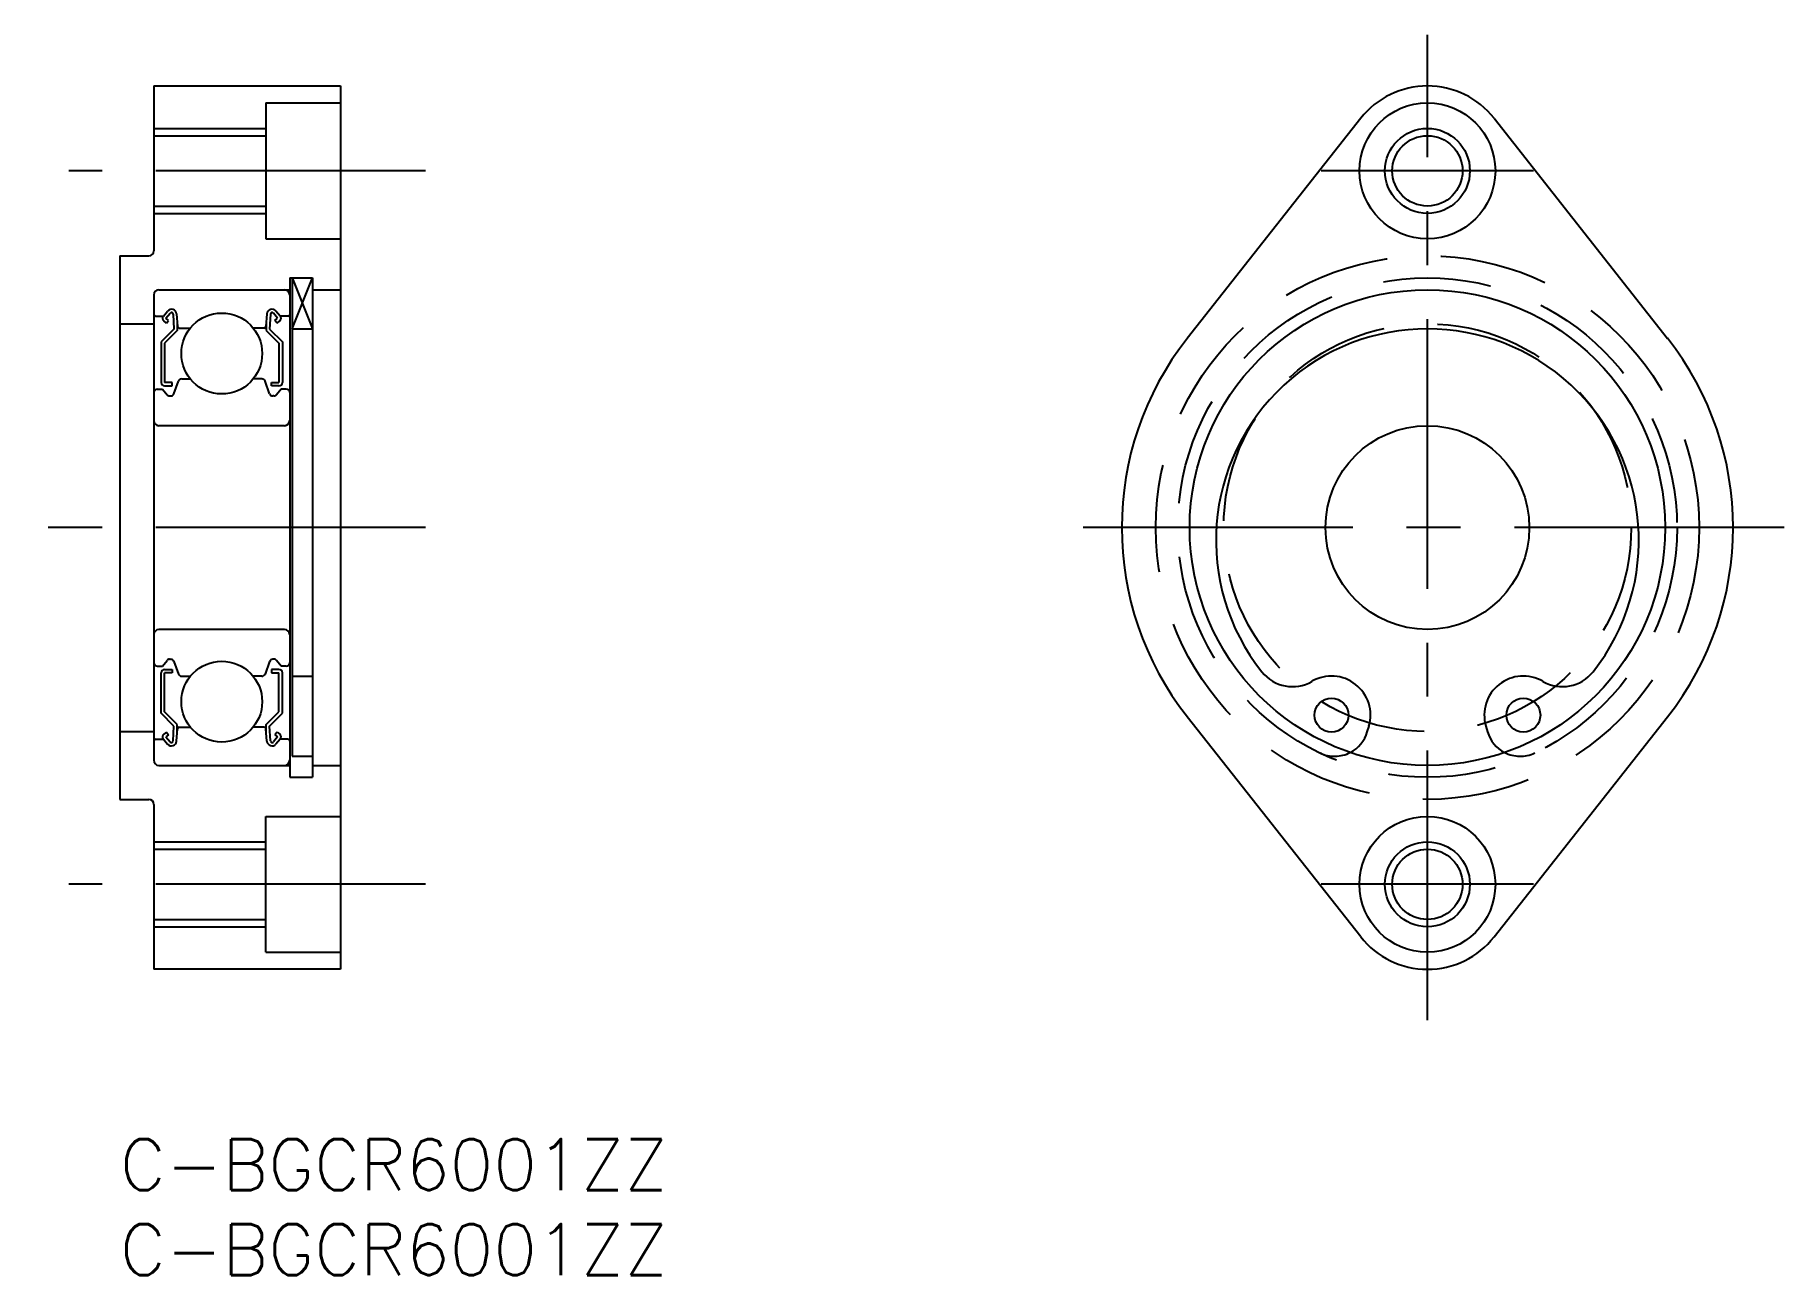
# Model space of a CAD drawing. Extents: x -5 to 98, y -8 to 65.
import ezdxf

# ---------------------------------------------------------------- set-up
doc = ezdxf.new("R2010")
doc.units = 0
doc.header["$LTSCALE"] = 0.5
doc.linetypes.add('CENTER', pattern=[50.8, 31.75, -6.35, 6.35, -6.35])
doc.linetypes.add('DASHED', pattern=[19.05, 12.7, -6.35])
for name, color, linetype in [('MSM_CENTER', 1, 'CENTER'), ('MSM_CONTINUOUS', 7, 'CONTINUOUS'), ('MSM_DASHED', 4, 'DASHED'), ('MSM_NARROW', 5, 'CONTINUOUS'), ('MSM_PART_NUMBER', 7, 'CONTINUOUS')]:
    doc.layers.add(name, color=color, linetype=linetype)
doc.styles.get("Standard").update_dxf_attribs({"font": 'txt.shx', "height": 3, "bigfont": 'bigfont.shx'})

# ---------------------------------------------------------------- blocks, each defined once
blk = doc.blocks.new('*U30')
at = {"layer": 'MSM_PART_NUMBER'}
blk.add_text('C-BGCR6001ZZ', height=3, dxfattribs=at).set_placement((0, -3))
blk = doc.blocks.new('*U31')
at = {"layer": 'MSM_PART_NUMBER'}
blk.add_text('C-BGCR6001ZZ', height=3, dxfattribs=at).set_placement((0, -8))

msp = doc.modelspace()

# ---------------------------------------------------------------- linework, layer by layer
at = {"layer": 'MSM_CENTER'}
for p, q in [((77, 7), (77, 65)), ((18, 57), (-3, 57)), ((83.25, 57), (70.75, 57)), ((18, 36), (-5, 36)), ((98, 36), (56, 36)), ((18, 15), (-3, 15)), ((83.25, 15), (70.75, 15))]:
    msp.add_line(p, q, dxfattribs=at)
at = {"layer": 'MSM_CONTINUOUS'}
for p, q in [((2, 62), (13, 62)), ((2, 62), (2, 52.3)), ((13, 62), (13, 10)), ((8.6, 61), (13, 61)), ((8.6, 61), (8.6, 53)), ((73.07, 60.1), (62.86, 47.14)), ((80.93, 60.1), (91.14, 47.14)), ((2, 59.07), (8.6, 59.07)), ((2, 54.93), (8.6, 54.93)), ((8.6, 53), (13, 53)), ((0, 52), (0, 20)), ((0, 52), (1.7, 52)), ((10, 50.7), (11.35, 50.7)), ((10, 50.7), (10, 21.3)), ((10.15, 50.7), (10.15, 22.54)), ((11.35, 50.7), (11.35, 21.3)), ((2, 49.7), (2, 22.3)), ((2.3, 50), (10, 50)), ((11.35, 50), (13, 50)), ((2.1, 48.45), (2.56, 48.45)), ((2.56, 48.45), (2.81, 48.75)), ((2.71, 48.32), (2.96, 48.62)), ((3.14, 48.56), (3.18, 47.68)), ((3.34, 48.58), (3.4, 47.84)), ((8.66, 48.58), (8.6, 47.84)), ((8.86, 48.56), (8.82, 47.68)), ((9.29, 48.32), (9.04, 48.62)), ((9.44, 48.45), (9.19, 48.75)), ((9.9, 48.45), (9.44, 48.45)), ((0, 48), (2, 48)), ((3.18, 47.68), (2.43, 46.93)), ((2.74, 48.04), (2.58, 48.17)), ((3.38, 47.6), (2.63, 46.85)), ((2.87, 48.19), (2.71, 48.32)), ((2.74, 48.04), (2.87, 48.19)), ((3.38, 48.07), (3.38, 47.6)), ((3.5, 47.75), (4.15, 47.75)), ((8.5, 47.75), (7.85, 47.75)), ((8.62, 48.07), (8.62, 47.6)), ((8.62, 47.6), (9.37, 46.85)), ((8.82, 47.68), (9.57, 46.93)), ((9.13, 48.19), (9.29, 48.32)), ((9.26, 48.04), (9.13, 48.19)), ((9.26, 48.04), (9.42, 48.17)), ((10.15, 47.7, -0.7), (11.35, 47.7, -0.7)), ((2.43, 46.93), (2.43, 44.55)), ((2.63, 46.85), (2.63, 44.55)), ((9.37, 46.85), (9.37, 44.55)), ((9.57, 46.93), (9.57, 44.55)), ((3.08, 44.55), (2.63, 44.55)), ((2.63, 44.35), (3.08, 44.35)), ((3.08, 44.35), (3.08, 44.55)), ((3.18, 43.88), (3.45, 44.62)), ((3.64, 44.75), (4.15, 44.75)), ((8.36, 44.75), (7.85, 44.75)), ((8.82, 43.88), (8.55, 44.62)), ((8.92, 44.55), (9.37, 44.55)), ((8.92, 44.35), (8.92, 44.55)), ((9.37, 44.35), (8.92, 44.35)), ((2.2, 44.15), (2.5, 44.15)), ((2.5, 44.15), (2.78, 43.82)), ((2.93, 43.75), (2.99, 43.75)), ((9.07, 43.75), (9.01, 43.75)), ((9.5, 44.15), (9.22, 43.82)), ((9.8, 44.15), (9.5, 44.15)), ((9.7, 42), (2.3, 42)), ((9.7, 30), (2.3, 30)), ((2.2, 27.85), (2.5, 27.85)), ((2.5, 27.85), (2.78, 28.18)), ((2.93, 28.25), (2.99, 28.25)), ((3.18, 28.12), (3.45, 27.38)), ((8.82, 28.12), (8.55, 27.38)), ((9.07, 28.25), (9.01, 28.25)), ((9.5, 27.85), (9.22, 28.18)), ((9.8, 27.85), (9.5, 27.85)), ((2.43, 25.07), (2.43, 27.45)), ((2.63, 27.65), (3.08, 27.65)), ((2.63, 25.15), (2.63, 27.45)), ((3.08, 27.45), (2.63, 27.45)), ((3.08, 27.65), (3.08, 27.45)), ((3.64, 27.25), (4.15, 27.25)), ((8.36, 27.25), (7.85, 27.25)), ((9.37, 27.65), (8.92, 27.65)), ((8.92, 27.65), (8.92, 27.45)), ((8.92, 27.45), (9.37, 27.45)), ((9.37, 25.15), (9.37, 27.45)), ((9.57, 25.07), (9.57, 27.45)), ((10.15, 27.26, -0.7), (11.35, 27.26, -0.7)), ((3.18, 24.32), (2.43, 25.07)), ((3.38, 24.4), (2.63, 25.15)), ((8.62, 24.4), (9.37, 25.15)), ((8.82, 24.32), (9.57, 25.07)), ((73.07, 11.9), (62.86, 24.86)), ((80.93, 11.9), (91.14, 24.86)), ((0, 24), (2, 24)), ((2.74, 23.96), (2.58, 23.83)), ((2.87, 23.81), (2.71, 23.68)), ((2.74, 23.96), (2.87, 23.81)), ((3.14, 23.44), (3.18, 24.32)), ((3.34, 23.42), (3.4, 24.16)), ((3.38, 23.93), (3.38, 24.4)), ((3.5, 24.25), (4.15, 24.25)), ((8.5, 24.25), (7.85, 24.25)), ((8.66, 23.42), (8.6, 24.16)), ((8.62, 23.93), (8.62, 24.4)), ((8.86, 23.44), (8.82, 24.32)), ((9.26, 23.96), (9.13, 23.81)), ((9.13, 23.81), (9.29, 23.68)), ((9.26, 23.96), (9.42, 23.83)), ((73.46, 23.97), (73.56, 24.31)), ((80.44, 24.31), (80.54, 23.97)), ((2.1, 23.55), (2.56, 23.55)), ((2.56, 23.55), (2.81, 23.25)), ((2.71, 23.68), (2.96, 23.38)), ((9.29, 23.68), (9.04, 23.38)), ((9.44, 23.55), (9.19, 23.25)), ((9.9, 23.55), (9.44, 23.55)), ((2.3, 22), (10, 22)), ((10.15, 22.54, -0.7), (11.35, 22.54, -0.7)), ((11.35, 22), (13, 22)), ((10, 21.3), (11.35, 21.3)), ((0, 20), (1.7, 20)), ((2, 19.7), (2, 10)), ((8.6, 19), (13, 19)), ((8.6, 11), (8.6, 19)), ((2, 17.07), (8.6, 17.07)), ((2, 12.93), (8.6, 12.93)), ((8.6, 11), (13, 11)), ((13, 10), (2, 10))]:
    msp.add_line(p, q, dxfattribs=at)
for centre, radius in [((77, 57), 4), ((77, 57), 2.07), ((77, 36), 14), ((6, 46.25), 2.38), ((77, 36), 6), ((6, 25.75), 2.38), ((71.35, 24.96), 1), ((82.65, 24.96), 1), ((77, 15), 4), ((77, 15), 2.07)]:
    msp.add_circle(centre, radius, dxfattribs=at)
for centre, radius, start, end in [((77, 57), 5, 38.2466, 141.7534), ((1.7, 52.3), 0.3, 270, 0), ((2.3, 49.7), 0.3, 90, 180), ((9.7, 49.7), 0.3, 0, 90), ((2.1, 48.55), 0.1, 180, 270), ((2.71, 48.32), 0.2, 140.002, 230.0863), ((3.04, 48.55), 0.3, 4.9968, 140.002), ((3.04, 48.56), 0.1, 2.8198, 140.0022), ((8.96, 48.55), 0.3, 39.998, 175.0032), ((8.96, 48.56), 0.1, 39.9978, 177.1802), ((9.29, 48.32), 0.2, 309.9137, 39.998), ((9.9, 48.55), 0.1, 270, 0), ((3.5, 47.85), 0.1, 184.9968, 269.9991), ((8.5, 47.85), 0.1, 270.0009, 355.0032), ((77, 35.25), 12.45, 321.589, 218.411), ((77, 36), 18, 141.7534, 218.2466), ((77, 36), 18, 321.7534, 38.2466), ((2.63, 44.55), 0.2, 180, 270), ((3.64, 44.55), 0.2, 90, 159.9916), ((8.36, 44.55), 0.2, 20.0084, 90), ((9.37, 44.55), 0.2, 270, 0), ((2.2, 43.95), 0.2, 90, 180), ((2.93, 43.95), 0.2, 219.9952, 270), ((2.99, 43.95), 0.2, 270, 339.9916), ((9.01, 43.95), 0.2, 200.0084, 270), ((9.07, 43.95), 0.2, 270, 320.0048), ((9.8, 43.95), 0.2, 0, 90), ((2.3, 42.3), 0.3, 180, 270), ((9.7, 42.3), 0.3, 270, 0), ((2.3, 29.7), 0.3, 90, 180), ((9.7, 29.7), 0.3, 0, 90), ((2.2, 28.05), 0.2, 180, 270), ((2.93, 28.05), 0.2, 90, 140.0048), ((2.99, 28.05), 0.2, 20.0084, 90), ((9.01, 28.05), 0.2, 90, 159.9916), ((9.07, 28.05), 0.2, 39.9952, 90), ((9.8, 28.05), 0.2, 270, 0), ((2.63, 27.45), 0.2, 90, 180), ((3.64, 27.45), 0.2, 200.0084, 270), ((8.36, 27.45), 0.2, 270, 339.9916), ((9.37, 27.45), 0.2, 0, 90), ((69.05, 28.94), 2.3, 218.411, 300.0471), ((71.35, 24.96), 2.3, 343.5829, 120.0471), ((82.65, 24.96), 2.3, 59.9529, 196.4171), ((84.95, 28.94), 2.3, 239.9529, 321.589), ((2.71, 23.68), 0.2, 129.9137, 219.998), ((3.5, 24.15), 0.1, 90.0009, 175.0032), ((8.5, 24.15), 0.1, 4.9968, 89.9991), ((9.29, 23.68), 0.2, 320.002, 50.0863), ((71.54, 24.54), 2, 297.3274, 343.5829), ((82.46, 24.54), 2, 196.4171, 242.6726), ((2.1, 23.45), 0.1, 90, 180), ((3.04, 23.45), 0.3, 219.998, 355.0032), ((3.04, 23.44), 0.1, 219.9978, 357.1802), ((8.96, 23.45), 0.3, 184.9968, 320.002), ((8.96, 23.44), 0.1, 182.8198, 320.0022), ((9.9, 23.45), 0.1, 0, 90), ((2.3, 22.3), 0.3, 180, 270), ((9.7, 22.3), 0.3, 270, 0), ((1.7, 19.7), 0.3, 0, 90), ((77, 15), 5, 218.2466, 321.7534)]:
    msp.add_arc(centre, radius, start, end, dxfattribs=at)
at = {"layer": 'MSM_DASHED'}
for radius in [16, 14.7, 12]:
    msp.add_circle((77, 36), radius, dxfattribs=at)
for centre, start, end in [((71.54, 24.54), 244.5222, 297.3274), ((82.46, 24.54), 242.6726, 295.4778)]:
    msp.add_arc(centre, 2, start, end, dxfattribs=at)
at = {"layer": 'MSM_NARROW'}
for p, q in [((2, 59.5), (8.6, 59.5)), ((2, 54.5), (8.6, 54.5)), ((10.15, 50.7), (11.35, 47.7, -0.7)), ((10.15, 47.7, -0.7), (11.35, 50.7)), ((2, 17.5), (8.6, 17.5)), ((2, 12.5), (8.6, 12.5))]:
    msp.add_line(p, q, dxfattribs=at)
for centre in [(77, 57), (77, 15)]:
    msp.add_circle(centre, 2.5, dxfattribs=at)

# ---------------------------------------------------------------- block references
at = {"layer": 'MSM_CONTINUOUS'}
for name in ['*U30', '*U31']:
    msp.add_blockref(name, (0, 0), dxfattribs=at)

doc.saveas('drawing.dxf')
